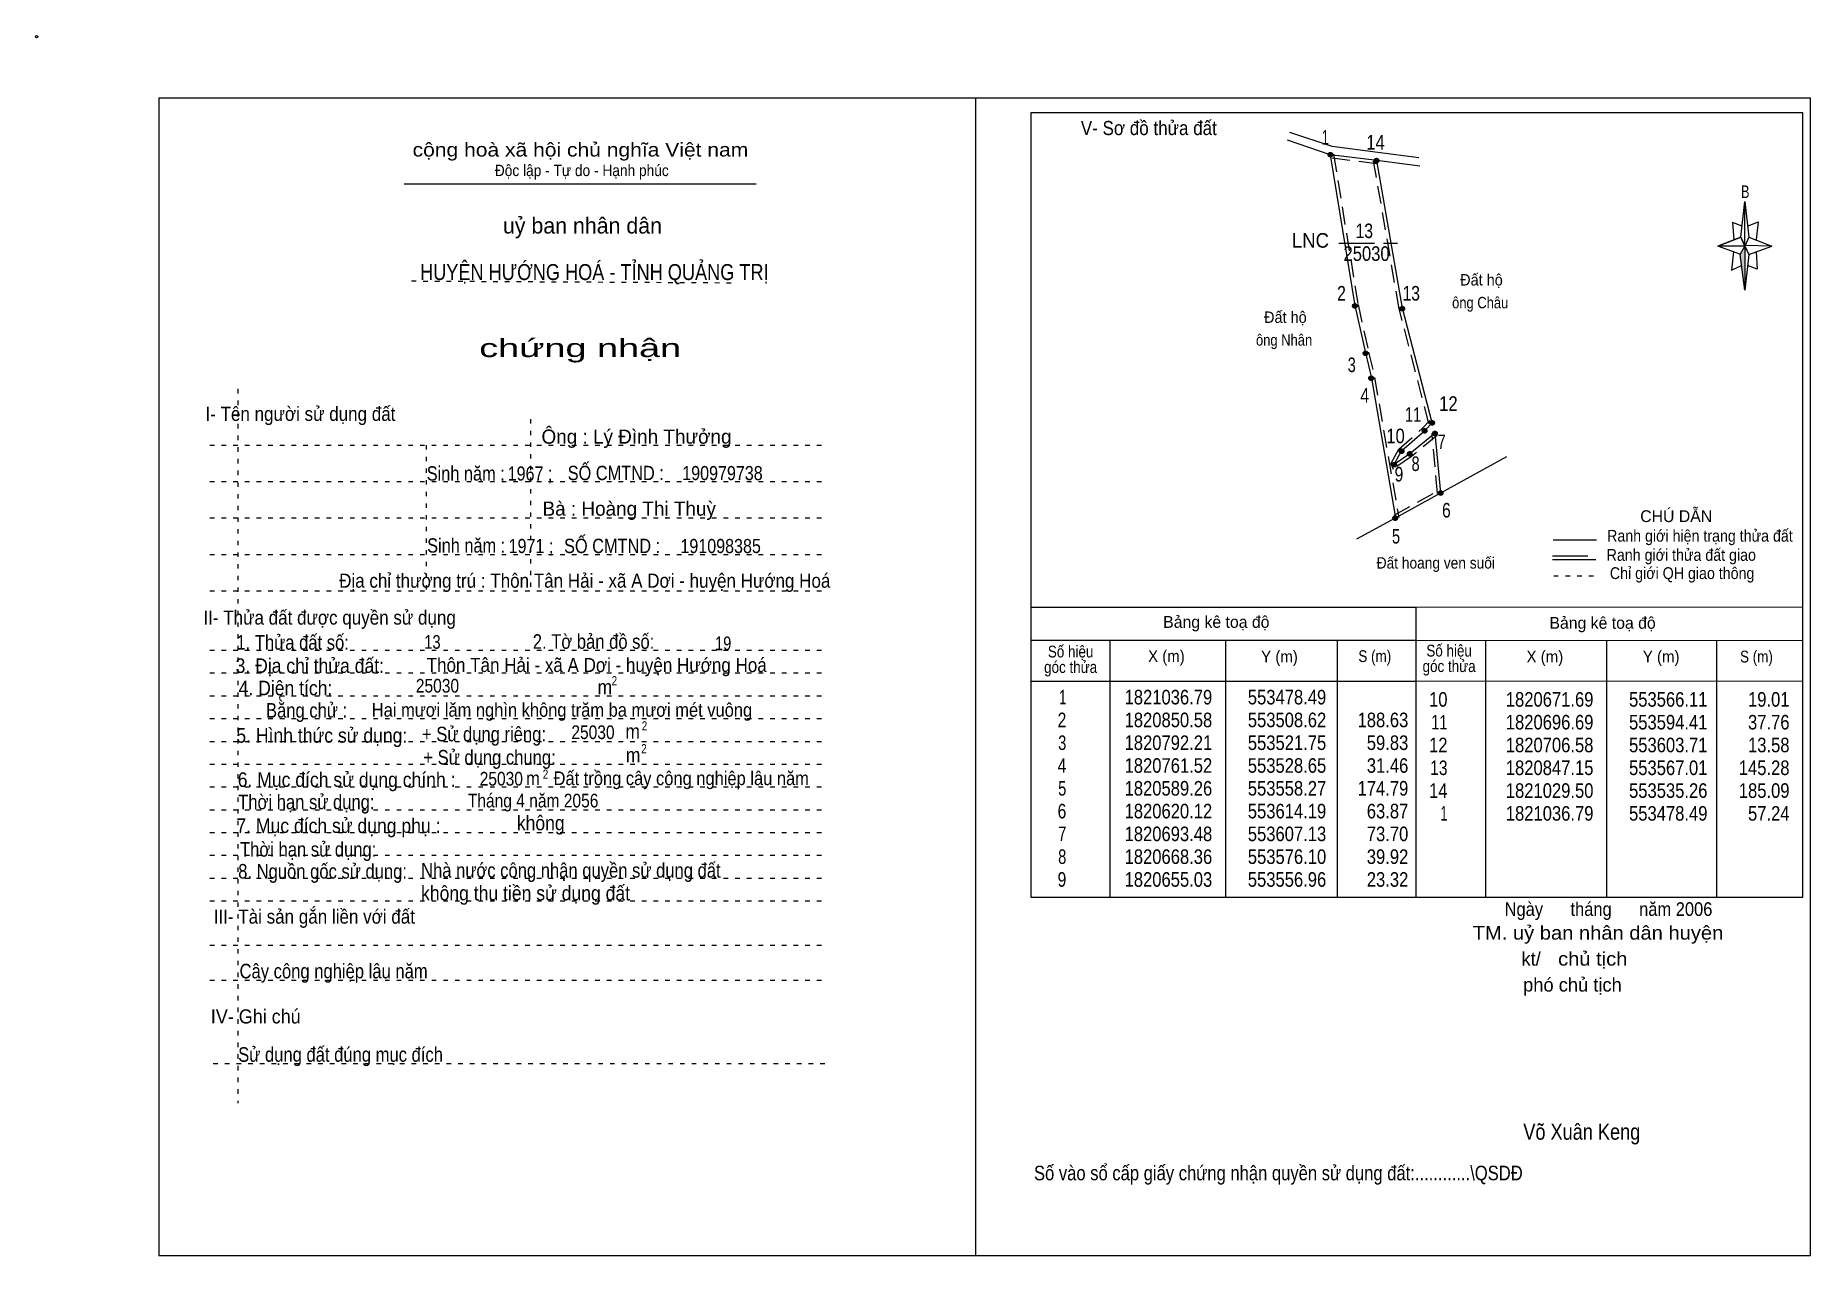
# Model space of a CAD drawing. Header units: centimetres. Extents: x -1.6 to 37.4, y -1.3 to 25.5.
import ezdxf
from ezdxf.enums import TextEntityAlignment as Align

# ---------------------------------------------------------------- set-up
doc = ezdxf.new("R2010")
doc.units = ezdxf.units.CM
doc.header["$LTSCALE"] = 0.13
for name, pattern in [('DOTTED', [1.5, 0.3, -1.2]), ('LONG_DASHED', [7.5, 6, -1.5]), ('MEDIUM_DASHED', [4.5, 3, -1.5])]:
    doc.linetypes.add(name, pattern=pattern)
for name, color, linetype, lineweight in [('1', 7, 'DOTTED', 13), ('10', 7, 'Continuous', 13), ('2', 7, 'Continuous', 25), ('3', 7, 'Continuous', 13), ('30', 7, 'Continuous', 13), ('32', 7, 'LONG_DASHED', 13), ('33', 7, 'LONG_DASHED', 13), ('35', 7, 'Continuous', 13)]:
    doc.layers.add(name, color=color, linetype=linetype, lineweight=lineweight)

msp = doc.modelspace()

# ---------------------------------------------------------------- hatches: boundary and pattern name
at = {"layer": '30'}
msp.add_hatch(color=256, dxfattribs=at).paths.add_polyline_path([(35.91, 20.87), (35.91, 19.91), (35.81, 20.69)])
at = {"layer": '32'}
for points in [[(26.8719, 22.8799, 1), (26.7719, 22.8799, 1)], [(27.8832, 22.75, 1), (27.7832, 22.75, 1)], [(27.4086, 19.5625, 1), (27.3086, 19.5625, 1)], [(28.4489, 19.5014, 1), (28.3489, 19.5014, 1)], [(27.6426, 18.5226, 1), (27.5426, 18.5226, 1)], [(27.7655, 17.9758, 1), (27.6655, 17.9758, 1)], [(28.937, 16.8208, 1), (28.837, 16.8208, 1)], [(29.1027, 16.997, 1), (29.0027, 16.997, 1)], [(29.1636, 16.7637, 1), (29.0636, 16.7637, 1)], [(28.4329, 16.3755, 1), (28.3329, 16.3755, 1)], [(28.6108, 16.3161, 1), (28.5108, 16.3161, 1)], [(28.2698, 16.0787, 1), (28.1698, 16.0787, 1)], [(29.2894, 15.4567, 1), (29.1894, 15.4567, 1)], [(28.2932, 14.9069, 1), (28.1932, 14.9069, 1)]]:
    msp.add_hatch(color=256, dxfattribs=at).paths.add_polyline_path(points)

# ---------------------------------------------------------------- linework, layer by layer
at = {"layer": '1', "linetype": 'Continuous'}
msp.add_line((6.51, 22.24), (14.23, 22.24), dxfattribs=at)
at = {"layer": '1'}
for p, q in [((6.67, 20.11), (13.82, 20.07)), ((2.86, 17.74), (2.86, 2.07)), ((9.28, 17.08), (9.28, 13.31)), ((2.25, 16.51), (15.75, 16.51)), ((6.99, 16.51), (6.99, 13.31)), ((2.25, 15.71), (15.75, 15.71)), ((2.25, 14.91), (15.75, 14.91)), ((2.25, 14.11), (15.75, 14.11)), ((2.25, 13.31), (15.75, 13.31)), ((2.25, 12.01), (15.75, 12.01)), ((2.25, 11.51), (15.75, 11.51)), ((2.25, 11.01), (15.75, 11.01)), ((2.25, 10.51), (15.75, 10.51)), ((2.25, 10.01), (15.75, 10.01)), ((2.25, 9.51), (15.75, 9.51)), ((2.25, 9.01), (15.75, 9.01)), ((2.25, 8.51), (15.75, 8.51)), ((2.25, 8.01), (15.75, 8.01)), ((2.25, 7.51), (15.75, 7.51)), ((2.25, 7.01), (15.75, 7.01)), ((2.25, 6.51), (15.75, 6.51)), ((2.25, 5.54), (15.75, 5.54)), ((2.25, 4.77), (15.75, 4.77)), ((2.32, 2.94), (15.82, 2.94))]:
    msp.add_line(p, q, dxfattribs=at)
at = {"layer": '10'}
for p, q in [((26.86, 23.06), (25.93, 23.37)), ((26.82, 22.88), (25.88, 23.2)), ((27.86, 22.93), (26.86, 23.06)), ((28.78, 22.63), (27.84, 22.75)), ((28.76, 22.81), (27.86, 22.93)), ((29.24, 15.46), (30.69, 16.26)), ((27.4, 14.45), (28.25, 14.91))]:
    msp.add_line(p, q, dxfattribs=at)
at = {"layer": '10', "linetype": 'MEDIUM_DASHED'}
for p, q in [((27.83, 22.68), (26.81, 22.81)), ((26.89, 22.89), (27.43, 19.58)), ((27.79, 17.99), (28.32, 14.92)), ((29.17, 15.45), (29.05, 16.76)), ((28.15, 16.1), (28.2, 15.98)), ((28.22, 14.97), (29.21, 15.52))]:
    msp.add_line(p, q, dxfattribs=at)
at = {"layer": '10', "lineweight": 25}
for p, q in [((28.7, 12.95), (37.18, 12.96)), ((28.7, 12.23), (37.18, 12.22)), ((30.22, 12.23), (30.22, 6.59)), ((32.88, 12.23), (32.88, 6.59)), ((35.29, 12.23), (35.29, 6.59)), ((28.7, 11.33), (37.18, 11.34))]:
    msp.add_line(p, q, dxfattribs=at)
at = {"layer": '10'}
for points in [[(26.82, 22.88), (27.36, 19.57), (27.59, 18.53), (27.72, 17.98), (28.25, 14.91), (29.24, 15.46), (29.12, 16.77)], [(29.05, 17), (28.4, 19.51), (27.84, 22.75), (26.82, 22.88)], [(29.12, 16.77), (28.56, 16.32), (28.22, 16.08), (28.38, 16.38), (28.89, 16.83), (29.05, 17)]]:
    msp.add_lwpolyline(points, dxfattribs=at)
at = {"layer": '10', "linetype": 'MEDIUM_DASHED'}
for points in [[(28.98, 16.98), (28.33, 19.5), (27.77, 22.74)], [(27.43, 19.59), (27.66, 18.55), (27.79, 18)], [(28.15, 16.1), (28.32, 16.42), (28.84, 16.88), (29, 17.05)], [(29.16, 16.72), (28.6, 16.26), (28.2, 15.98)]]:
    msp.add_lwpolyline(points, dxfattribs=at)
at = {"layer": '10'}
msp.add_circle((-1.55, 25.47), 0.025, dxfattribs=at)
at = {"layer": '2'}
for p, q in [((20.25, 12.95), (28.7, 12.95)), ((28.7, 6.59), (28.7, 12.95)), ((20.25, 12.23), (28.7, 12.23)), ((21.99, 6.59), (21.99, 12.23)), ((24.53, 10.89), (24.53, 12.23)), ((26.97, 12.23), (26.97, 6.59)), ((20.25, 11.33), (28.7, 11.33))]:
    msp.add_line(p, q, dxfattribs=at)
msp.add_lwpolyline([(37.18, 23.8), (20.25, 23.8), (20.25, 6.59), (37.18, 6.59)], close=True, dxfattribs=at)
msp.add_lwpolyline([(24.53, 6.59), (24.53, 10.39), (24.53, 10.89)], dxfattribs=at)
at = {"layer": '3'}
msp.add_line((19.04, 24.12), (19.04, -1.27), dxfattribs=at)
for points in [[(19.04, 24.12), (1.13, 24.12), (1.13, -1.27), (19.04, -1.27)], [(19.04, -1.27), (37.35, -1.27), (37.35, 24.12), (19.04, 24.12)]]:
    msp.add_lwpolyline(points, dxfattribs=at)
at = {"layer": '30'}
for p, q in [((35.82, 21.07), (35.91, 21.85)), ((36, 21.07), (36.5, 20.87)), ((35.82, 20.69), (35.32, 20.87)), ((36, 20.69), (35.91, 19.91)), ((36.16, 20.75), (36.18, 20.37)), ((36.18, 20.37), (35.97, 20.45))]:
    msp.add_line(p, q, dxfattribs=at)
for points in [[(35.91, 21.85), (36, 21.07), (35.91, 20.87)], [(35.91, 20.87), (35.32, 20.87), (35.82, 21.07), (36, 20.69), (36.5, 20.87), (35.91, 20.89)], [(35.91, 20.87), (35.91, 19.91), (35.81, 20.69)]]:
    msp.add_lwpolyline(points, close=True, dxfattribs=at)
for points in [[(35.97, 21.31), (36.2, 21.41), (36.16, 21.01)], [(35.91, 20.87), (35.82, 21.07), (35.32, 20.87)], [(35.85, 21.31), (35.64, 21.39), (35.67, 21.01)], [(35.66, 20.75), (35.62, 20.35), (35.84, 20.45)], [(35.91, 20.87), (36, 20.69), (36.5, 20.87)]]:
    msp.add_lwpolyline(points, dxfattribs=at)
at = {"layer": '32'}
for centre in [(26.8219, 22.8799), (27.8332, 22.75), (27.3586, 19.5625), (28.3989, 19.5014), (27.5926, 18.5226), (27.7155, 17.9758), (28.887, 16.8208), (29.0527, 16.997), (29.1136, 16.7637), (28.3829, 16.3755), (28.5608, 16.3161), (28.2198, 16.0787), (29.2394, 15.4567), (28.2432, 14.9069)]:
    msp.add_circle(centre, 0.05, dxfattribs=at)
at = {"layer": '33'}
msp.add_line((27.01, 20.94), (28.29, 20.94), dxfattribs=at)
at = {"layer": '35'}
for p, q in [((31.71, 14.43), (32.66, 14.43)), ((31.69, 14), (32.64, 14))]:
    msp.add_line(p, q, dxfattribs=at)
at = {"layer": '35', "linetype": 'LONG_DASHED'}
msp.add_line((31.69, 14.08), (32.64, 14.08), dxfattribs=at)
at = {"layer": '35', "linetype": 'DOTTED'}
msp.add_line((31.72, 13.64), (32.71, 13.64), dxfattribs=at)

# ---------------------------------------------------------------- texts
at = {"layer": '1'}
for s, height, width, p in [('V- Sơ đồ thửa đất', 0.31, 0.9, (22.84, 23.31)), ('cộng hoà xã hội chủ nghĩa Việt nam', 0.3, 1.15, (10.375, 22.84)), ('Độc lập - Tự do - Hạnh phúc', 0.25, 0.9, (10.405, 22.41)), ('chứng nhận', 0.4, 1.55, (10.37, 18.44)), ('I- Tên người sử dụng đất', 0.31, 0.9, (4.235, 17.04)), ('II- Thửa đất được quyền sử dụng', 0.31, 0.9, (4.875, 12.57)), ('III- Tài sản gắn liền với đất', 0.31, 0.9, (4.54, 6.01)), ('IV- Ghi chú', 0.31, 0.95, (3.255, 3.82))]:
    msp.add_text(s, height=height, dxfattribs=dict(at, width=width)).set_placement(p, align=Align.CENTER)
msp.add_text('uỷ ban nhân dân', height=0.35, dxfattribs=at).set_placement((10.42, 21.15), align=Align.CENTER)
at = {"layer": '10'}
for s, width, p in [('  Đất hộ', 0.95, (29.49, 20.01)), ('  Đất hộ', 0.95, (25.19, 19.19)), ('ông Châu', 0.85, (29.49, 19.51)), ('ông Nhân', 0.85, (25.19, 18.69))]:
    msp.add_text(s, height=0.25, dxfattribs=dict(at, width=width)).set_placement(p)
for s, height, p in [('Ông : Lý Đình Thưởng', 0.31, (11.605, 16.54)), ('Bà : Hoàng Thị Thuỳ', 0.31, (11.445, 14.96)), ('kt/ ', 0.3, (31.28, 5.09)), ('phó chủ tịch ', 0.3, (32.185, 4.52))]:
    msp.add_text(s, height=height, dxfattribs=at).set_placement(p, align=Align.CENTER)
for s, height, width, p in [('Sinh năm :', 0.3149, 0.85, (7.86, 15.73)), ('1967 ;', 0.31, 0.85, (9.27, 15.73)), ('SỐ CMTND :', 0.3149, 0.85, (11.15, 15.74)), ('190979738', 0.31, 0.85, (13.49, 15.74)), ('Sinh năm :', 0.3149, 0.85, (7.87, 14.15)), ('1971 ;', 0.31, 0.85, (9.29, 14.14)), ('SỐ CMTND :', 0.3149, 0.85, (11.07, 14.14)), ('191098385', 0.31, 0.85, (13.45, 14.14)), ('Đất hoang ven suối ', 0.25, 0.9, (29.175, 13.8)), ('Địa chỉ thường trú : Thôn Tân Hải - xã A Dơi - huyện Hướng Hoá', 0.31, 0.9, (10.47, 13.38)), ('13', 0.3, 0.8, (7.13, 12.04)), ('19', 0.3, 0.8, (13.505, 12.01)), (' Thôn Tân Hải - xã A Dơi - huyện Hướng Hoá', 0.31, 0.9, (10.68, 11.53)), ('25030', 0.3, 0.85, (7.24, 11.08)), ('Hai mươi lăm nghìn không trăm ba mươi mét vuông ', 0.3, 0.9, (10.02, 10.55)), ('25030', 0.3, 0.85, (10.65, 10.06)), ('25030', 0.3, 0.85, (8.64, 9.04)), ('m   Đất trồng cây công nghiệp lâu năm ', 0.3, 0.9, (12.335, 9.05)), ('Tháng 4 năm 2056 ', 0.3, 0.85, (9.385, 8.56)), ('Ngày      tháng      năm 2006', 0.3, 0.9, (32.92, 6.18)), ('TM. uỷ ban nhân dân huyện', 0.3, 1.1, (32.69, 5.66)), ('chủ tịch', 0.3, 1.1, (32.575, 5.09)), ('Võ Xuân Keng ', 0.35, 0.85, (32.39, 1.27))]:
    msp.add_text(s, height=height, dxfattribs=dict(at, width=width)).set_placement(p, align=Align.CENTER)
at = {"layer": '2'}
for s, height, width, p in [('HUYỆN HƯỚNG HOÁ - TỈNH QUẢNG TRỊ', 0.35, 0.85, (10.68, 20.13)), ('Số hiệu', 0.2591, 0.85, (21.125, 11.85)), ('Số hiệu', 0.2591, 0.85, (29.425, 11.87)), ('3. Địa chỉ thửa đất:', 0.32, 0.9, (4.44, 11.51)), ('góc thửa', 0.2591, 0.85, (21.125, 11.51)), ('X (m)', 0.2591, 0.95, (23.225, 11.75)), ('Y (m)', 0.2591, 0.95, (25.705, 11.74)), ('S (m)', 0.2591, 0.85, (27.795, 11.75)), ('góc thửa', 0.2591, 0.85, (29.425, 11.53)), ('X (m)', 0.2591, 0.95, (31.525, 11.74)), ('Y (m)', 0.2591, 0.95, (34.075, 11.74)), ('S (m)', 0.2591, 0.85, (36.165, 11.74)), ('Số vào sổ cấp giấy chứng nhận quyền sử dụng đất:............\\QSDĐ', 0.32, 0.85, (25.68, 0.38))]:
    msp.add_text(s, height=height, dxfattribs=dict(at, width=width)).set_placement(p, align=Align.CENTER)
for p in [(24.32, 12.5), (32.79, 12.48)]:
    msp.add_text('Bảng kê toạ độ', height=0.2591, dxfattribs=at).set_placement(p, align=Align.CENTER)
for s, height, width, p in [('1. Thửa đất số:', 0.32, 0.85, (2.83, 12.02)), ('2. Tờ bản đồ số:', 0.32, 0.85, (9.33, 12.04)), ('4. Diện tích:', 0.32, 0.9, (2.88, 11.02)), ('m', 0.32, 0.9, (10.75, 11.04)), ('2', 0.2, 0.8, (11.06, 11.24)), ('Bằng chử :', 0.32, 0.85, (3.48, 10.53)), ('5. Hình thức sử dụng:', 0.32, 0.9, (2.83, 9.98)), ('+ Sử dụng riêng:', 0.32, 0.85, (6.9, 10.01)), ('m', 0.32, 0.9, (11.36, 10.07)), ('2', 0.2, 0.8, (11.72, 10.25)), ('+ Sử dụng chung:', 0.32, 0.85, (6.93, 9.5)), ('m', 0.32, 0.9, (11.37, 9.55)), ('2', 0.2, 0.8, (11.71, 9.75)), ('6. Mục đích sử dụng chính : ', 0.32, 0.9, (2.86, 9.01)), ('2', 0.2, 0.8, (9.55, 9.19)), ('Thời hạn sử dụng: ', 0.32, 0.85, (2.87, 8.52)), ('7. Mục đích sử dụng phụ : ', 0.32, 0.9, (2.83, 8)), ('không', 0.32, 0.9, (8.98, 8.06)), ('Thời hạn sử dụng: ', 0.32, 0.85, (2.91, 7.48)), ('8. Nguồn gốc sử dụng: ', 0.32, 0.85, (2.87, 7)), ('Nhà nước công nhận quyền sử dụng đất  ', 0.32, 0.85, (6.88, 7.02)), ('không thu tiền sử dụng đất', 0.32, 0.9, (6.88, 6.52)), ('Cây công nghiệp lâu năm', 0.32, 0.85, (2.9, 4.81)), ('Sử dụng đất đúng mục đích', 0.32, 0.85, (2.87, 2.98))]:
    msp.add_text(s, height=height, dxfattribs=dict(at, width=width)).set_placement(p)
at = {"layer": '30', "width": 0.75}
msp.add_text('B', height=0.2756, dxfattribs=at).set_placement((35.92, 21.93), align=Align.CENTER)
at = {"layer": '30'}
for s, width, p in [('1', 0.65, (21.03, 10.82)), ('1821036.79', 0.85, (24.23, 10.82)), ('553478.49', 0.85, (26.73, 10.82)), ('553478.49', 0.85, (26.73, 10.82)), ('10', 0.85, (29.39, 10.77)), ('1820671.69', 0.85, (32.59, 10.77)), ('553566.11', 0.85, (35.09, 10.77)), ('19.01', 0.85, (36.89, 10.77)), ('2', 0.8, (21.03, 10.32)), ('1820850.58', 0.85, (24.23, 10.32)), ('553508.62', 0.85, (26.73, 10.32)), ('188.63', 0.85, (28.53, 10.32)), ('11', 0.75, (29.39, 10.27)), ('1820696.69', 0.85, (32.59, 10.27)), ('553594.41', 0.85, (35.09, 10.27)), ('37.76', 0.85, (36.89, 10.27)), ('3', 0.75, (21.03, 9.82)), ('1820792.21', 0.85, (24.23, 9.82)), ('553521.75', 0.85, (26.73, 9.82)), ('59.83', 0.85, (28.53, 9.82)), ('12', 0.85, (29.39, 9.77)), ('1820706.58', 0.85, (32.59, 9.77)), ('553603.71', 0.85, (35.09, 9.77)), ('13.58', 0.85, (36.89, 9.77)), ('4', 0.8, (21.03, 9.32)), ('1820761.52', 0.85, (24.23, 9.32)), ('553528.65', 0.85, (26.73, 9.32)), ('31.46', 0.85, (28.53, 9.32)), ('13', 0.8, (29.39, 9.27)), ('1820847.15', 0.85, (32.59, 9.27)), ('553567.01', 0.85, (35.09, 9.27)), ('145.28', 0.85, (36.89, 9.27)), ('5', 0.75, (21.03, 8.82)), ('1820589.26', 0.85, (24.23, 8.82)), ('553558.27', 0.85, (26.73, 8.82)), ('174.79', 0.85, (28.53, 8.82)), ('14', 0.85, (29.39, 8.77)), ('1821029.50', 0.85, (32.59, 8.77)), ('553535.26', 0.85, (35.09, 8.77)), ('185.09', 0.85, (36.89, 8.77)), ('6', 0.8, (21.03, 8.32)), ('1820620.12', 0.85, (24.23, 8.32)), ('553614.19', 0.85, (26.73, 8.32)), ('63.87', 0.85, (28.53, 8.32)), ('1', 0.65, (29.39, 8.27)), ('1821036.79', 0.85, (32.59, 8.27)), ('553478.49', 0.85, (35.09, 8.27)), ('57.24', 0.85, (36.89, 8.27)), ('7', 0.75, (21.03, 7.82)), ('1820693.48', 0.85, (24.23, 7.82)), ('553607.13', 0.85, (26.73, 7.82)), ('73.70', 0.85, (28.53, 7.82)), ('8', 0.75, (21.03, 7.32)), ('1820668.36', 0.85, (24.23, 7.32)), ('553576.10', 0.85, (26.73, 7.32)), ('39.92', 0.85, (28.53, 7.32)), ('9', 0.8, (21.03, 6.82)), ('1820655.03', 0.85, (24.23, 6.82)), ('553556.96', 0.85, (26.73, 6.82)), ('23.32', 0.85, (28.53, 6.82))]:
    msp.add_text(s, height=0.32, dxfattribs=dict(at, width=width)).set_placement(p, align=Align.RIGHT)
at = {"layer": '32'}
for s, width, p in [('1', 0.65, (26.71, 23.1)), ('14', 0.85, (27.81, 22.99)), ('2', 0.8, (27.065, 19.68)), ('13', 0.8, (28.595, 19.68)), ('3', 0.75, (27.29, 18.11)), ('4', 0.8, (27.575, 17.44)), ('12', 0.85, (29.41, 17.26)), ('11', 0.75, (28.635, 17.02)), ('10', 0.85, (28.25, 16.55)), ('7', 0.75, (29.26, 16.42)), ('9', 0.8, (28.325, 15.71)), ('8', 0.75, (28.69, 15.94)), ('6', 0.8, (29.365, 14.92)), ('5', 0.75, (28.26, 14.35))]:
    msp.add_text(s, height=0.32, dxfattribs=dict(at, width=width)).set_placement(p, align=Align.CENTER)
at = {"layer": '33', "width": 0.95}
msp.add_text('LNC', height=0.32, dxfattribs=at).set_placement((26.79, 20.84), align=Align.RIGHT)
at = {"layer": '33'}
for s, width, p in [('13', 0.8, (27.565, 21.05)), ('25030', 0.85, (27.615, 20.55))]:
    msp.add_text(s, height=0.32, dxfattribs=dict(at, width=width)).set_placement(p, align=Align.CENTER)
at = {"layer": '35'}
msp.add_text('CHÚ DẪN', height=0.2591, dxfattribs=at).set_placement((34.405, 14.82), align=Align.CENTER)
at = {"layer": '35', "width": 0.9}
for s, p in [('Ranh giới hiện trạng thửa đất', (34.925, 14.39)), ('Ranh giới thửa đất giao ', (34.56, 13.97)), ('Chỉ giới QH giao thông', (34.535, 13.57))]:
    msp.add_text(s, height=0.2591, dxfattribs=at).set_placement(p, align=Align.CENTER)

doc.saveas('drawing.dxf')
